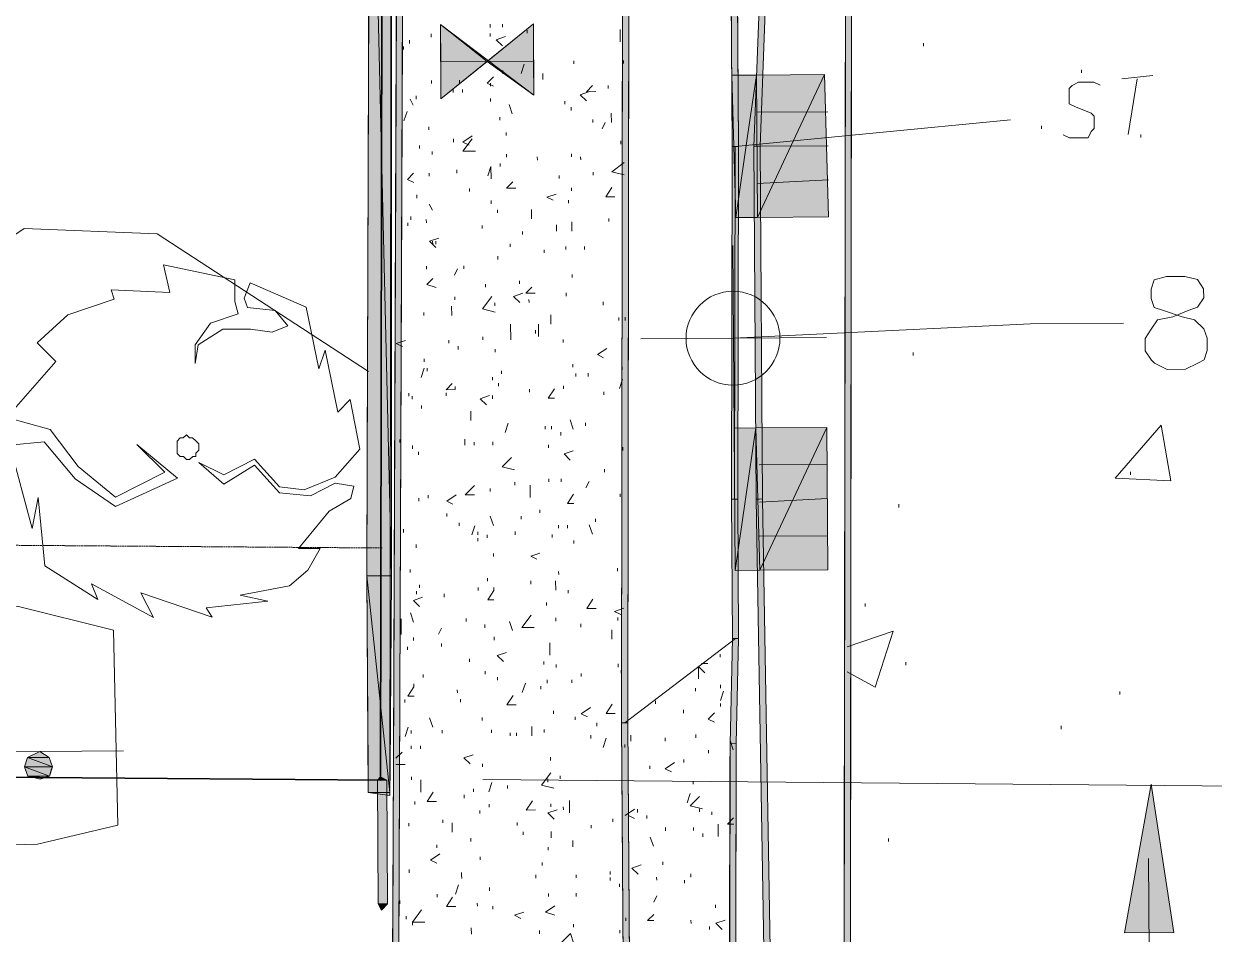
# Model space of a CAD drawing. Header units: inches. Extents: x -5728 to 15181, y 9834 to 15140.
# Drawn here: x 6569.7 to 6877.4, y 10165.1 to 10400.4 of the extents above; entities that cross this region are included whole.
import ezdxf

# ---------------------------------------------------------------- set-up
doc = ezdxf.new("R2010")
doc.units = ezdxf.units.IN
doc.header["$MEASUREMENT"] = 0
doc.linetypes.add('IMPORT-DASHEDX2 _4_', pattern=[0.1125, 0.075, -0.0375])
for name, color, linetype, lineweight in [('Building Setbacks', 1, 'IMPORT-DASHEDX2 _4_', 9), ('PDF_Geometry', 1, 'Continuous', 9), ('PDF_Solid Fills', 1, 'Continuous', 9), ('site plan converted for PDF_dwg', 1, 'Continuous', 9)]:
    doc.layers.add(name, color=color, linetype=linetype, lineweight=lineweight)

# ---------------------------------------------------------------- blocks, each defined once
blk = doc.blocks.new('site plan converted for PDF_dwg-1480341-SITE PLAN')
at = {"layer": 'PDF_Solid Fills', "lineweight": 15}
for points in [[(4516.92, 377.8), (4523.32, 377.8), (4519.32, 616.2), (4517.24, 409.67)], [(4523.32, 377.8), (4519.32, 616.2), (4524.92, 616.2), (4523.53, 409.63)], [(4536.92, 510.6), (4548.92, 510.6), (4536.92, 520.2)], [(4548.92, 510.6), (4560.92, 510.6), (4560.92, 520.2)], [(4536.92, 501), (4536.92, 510.6), (4548.92, 510.6), (4543.55, 506.3)], [(4560.92, 501.8), (4548.92, 510.6), (4560.92, 510.6)], [(4612.92, 469.8), (4612.12, 506.6), (4618.52, 506.6), (4616.11, 490.79)], [(4612.92, 469.8), (4618.52, 469.8), (4618.52, 506.6), (4616.11, 490.79)], [(4618.52, 469.8), (4636.92, 469.8), (4636.12, 506.6), (4628.52, 490.71)], [(4618.52, 469.8), (4618.52, 506.6), (4636.12, 506.6), (4628.52, 490.71)], [(4612.12, 378.6), (4618.52, 378.6), (4617.72, 415.4)], [(4612.12, 378.6), (4612.12, 415.4), (4617.72, 415.4)], [(4618.52, 378.6), (4617.72, 415.4), (4636.12, 415.4)], [(4618.52, 378.6), (4636.12, 378.6), (4636.12, 415.4)], [(4516.92, 321.8), (4522.52, 321.8), (4516.92, 377.8), (4516.92, 327.89)], [(4522.52, 321.8), (4516.92, 377.8), (4523.32, 377.8), (4522.61, 327.85)], [(4428.92, 331.4), (4434.52, 331.4), (4432.12, 333)], [(4428.12, 329), (4435.32, 329), (4428.92, 331.4)], [(4435.32, 329), (4428.92, 331.4), (4434.52, 331.4)], [(4428.92, 326.6), (4434.52, 326.6), (4428.12, 329), (4428.29, 328.48)], [(4434.52, 326.6), (4428.12, 329), (4435.32, 329), (4435.13, 328.44)], [(4432.12, 325.8), (4428.92, 326.6), (4434.52, 326.6)], [(4522.52, 321), (4516.92, 321.8), (4522.52, 321.8)], [(4712.12, 284.2), (4724.92, 284.2), (4719.32, 322.6)]]:
    blk.add_hatch(color=155, dxfattribs=at).paths.add_polyline_path(points, flags=0)
at = {"layer": 'PDF_Solid Fills'}
for points in [[(4612.12, 488.2), (4613.72, 488.2), (4613.72, 541.8), (4612.12, 541.8), (4612.12, 490.82)], [(4522.52, 240.2), (4524.12, 240.2), (4527.32, 539.4), (4525.72, 539.4), (4523.46, 327.85)], [(4582.52, 339.4), (4584.12, 339.4), (4585.72, 538.6), (4584.12, 538.6), (4583.08, 409.23)], [(4639.32, 237), (4640.92, 237), (4643.32, 540.2), (4641.72, 540.2), (4640.03, 327.07)], [(4611.32, 397), (4612.92, 397), (4613.72, 488.2), (4612.12, 488.2)], [(4611.32, 361), (4612.92, 361), (4612.92, 397), (4611.32, 397)], [(4610.52, 333.8), (4612.12, 333.8), (4612.92, 361), (4611.32, 361)], [(4582.52, 240.2), (4584.12, 240.2), (4584.12, 339.4), (4582.52, 339.4), (4582.52, 327.45)], [(4609.72, 240.2), (4611.32, 240.2), (4612.12, 333.8), (4610.52, 333.8), (4610.46, 327.26)], [(4519.32, 325), (4520.12, 325.8), (4521.72, 325), (4520.12, 325)], [(4520.12, 291.4), (4519.32, 293), (4521.72, 293)]]:
    blk.add_hatch(color=147, dxfattribs=at).paths.add_polyline_path(points, flags=0)
at = {"layer": 'PDF_Solid Fills', "linetype": 'IMPORT-DASHEDX2 _4_'}
for points in [[(4617.72, 488.2), (4619.32, 488.2), (4621.72, 541.8), (4620.12, 541.8), (4617.72, 488.21)], [(4617.72, 397), (4619.32, 397), (4619.32, 488.2), (4617.72, 488.2), (4617.72, 397.22)], [(4619.32, 240.2), (4620.92, 240.24), (4619.32, 397), (4617.72, 397), (4619.32, 240.22)], [(4519.32, 293), (4521.72, 293), (4521.6, 325), (4519.32, 325), (4519.32, 296.07)]]:
    blk.add_hatch(color=147, dxfattribs=at).paths.add_polyline_path(points, flags=0)
at = {"layer": 'Building Setbacks', "color": 147}
blk.add_line((1835.36, 422.59), (4520.96, 384.99), dxfattribs=at)
at = {"layer": 'PDF_Geometry', "color": 155, "lineweight": 15}
for p, q in [((4549.72, 520.2), (4549.72, 519.4)), ((4552.92, 520.2), (4552.92, 519.4)), ((4534.52, 517.8), (4534.52, 517)), ((4549.72, 517.8), (4549.72, 517)), ((4559.32, 518.6), (4559.32, 517.8)), ((4583.32, 515.4), (4583.32, 518.6)), ((4527.32, 514.6), (4527.32, 513.8)), ((4528.92, 516.2), (4528.92, 515.4)), ((4661.72, 514.6), (4661.72, 513.8)), ((4552.92, 508.2), (4552.92, 507.4)), ((4557.72, 507.4), (4558.52, 509.8)), ((4571.32, 510.6), (4571.32, 509.8)), ((4584.12, 510.6), (4584.12, 509.8)), ((4534.52, 505.8), (4534.52, 505)), ((4541.72, 505.8), (4541.72, 505)), ((4549.72, 505), (4549.72, 504.2)), ((4560.92, 505), (4560.92, 504.2)), ((4702.52, 507.4), (4702.52, 506.6)), ((4712.92, 505), (4720.92, 505.8)), ((4714.52, 490.6), (4716.92, 505)), ((4530.52, 501.8), (4530.52, 501)), ((4540.12, 503.4), (4540.12, 502.6)), ((4542.52, 503.4), (4542.52, 502.6)), ((4580.12, 504.2), (4580.12, 503.4)), ((4529.72, 499.4), (4528.92, 501)), ((4549.72, 501), (4549.72, 500.2)), ((4555.32, 497), (4554.52, 499.4)), ((4568.92, 500.2), (4568.92, 499.4)), ((4570.52, 498.6), (4570.52, 497.8)), ((4527.32, 495.4), (4528.12, 497.8)), ((4552.12, 496.2), (4552.12, 495.4)), ((4576.12, 495.4), (4576.12, 494.6)), ((4580.92, 494.6), (4580.92, 497)), ((4618.52, 497), (4636.92, 497)), ((4533.72, 493.8), (4533.72, 493)), ((4578.52, 493), (4579.32, 494.6)), ((4692.12, 493), (4692.12, 492.2)), ((4540.12, 490.6), (4540.12, 489.8)), ((4553.72, 492.2), (4553.72, 491.4)), ((4583.32, 489.8), (4583.32, 489)), ((4717.72, 490.6), (4717.72, 489.8)), ((4531.32, 489), (4531.32, 488.2)), ((4534.52, 487.4), (4534.52, 486.6)), ((4553.72, 486.6), (4553.72, 485.8)), ((4570.52, 486.6), (4570.52, 485.8)), ((4618.52, 488.2), (4636.92, 488.2)), ((4552.12, 484.2), (4552.12, 483.4)), ((4561.72, 485.8), (4561.72, 485)), ((4572.92, 485.8), (4572.92, 485)), ((4533.72, 481.8), (4533.72, 481)), ((4540.92, 482.6), (4540.92, 481.8)), ((4567.32, 481), (4567.32, 480.2)), ((4576.12, 481.8), (4576.12, 481)), ((4544.12, 477.8), (4544.12, 477)), ((4570.52, 477.8), (4570.52, 477)), ((4618.52, 478.6), (4636.92, 479.4)), ((4530.52, 476.2), (4530.52, 475.4)), ((4549.72, 474.6), (4549.72, 473.8)), ((4569.72, 474.6), (4569.72, 473.8)), ((4534.52, 472.2), (4533.72, 473.8)), ((4551.32, 472.2), (4551.32, 471.4)), ((4560.12, 469.8), (4560.12, 472.2)), ((4528.12, 469), (4528.12, 468.2)), ((4528.92, 470.6), (4528.92, 469.8)), ((4532.92, 469.8), (4532.92, 469)), ((4547.32, 468.2), (4547.32, 467.4)), ((4570.52, 466.6), (4570.52, 469)), ((4580.12, 469.8), (4580.12, 469)), ((4557.72, 466.6), (4557.72, 465.8)), ((4534.52, 464.2), (4534.52, 463.4)), ((4535.32, 464.2), (4535.32, 463.4)), ((4554.52, 463.4), (4554.52, 462.6)), ((4563.32, 461.8), (4563.32, 461)), ((4568.92, 462.6), (4568.92, 461.8)), ((4573.72, 462.6), (4573.72, 461.8)), ((4612.12, 414.6), (4612.12, 462.6)), ((4551.32, 460.2), (4551.32, 459.4)), ((4532.92, 457.8), (4532.92, 457)), ((4540.12, 455.4), (4540.92, 457)), ((4542.52, 457.8), (4542.52, 457)), ((4570.52, 455.4), (4570.52, 454.6)), ((4548.12, 453), (4548.12, 452.2)), ((4556.92, 453.8), (4556.92, 453)), ((4540.12, 449.8), (4540.12, 449)), ((4568.92, 450.6), (4568.92, 449.8)), ((4539.32, 445), (4539.32, 447.4)), ((4550.52, 448.2), (4550.52, 447.4)), ((4559.32, 449), (4559.32, 448.2)), ((4578.52, 448.2), (4578.52, 447.4)), ((4532.12, 445.8), (4532.12, 445)), ((4564.92, 442.6), (4564.92, 445)), ((4582.52, 444.2), (4582.52, 443.4)), ((4584.12, 444.2), (4584.12, 443.4)), ((4554.52, 438.6), (4554.52, 442.6)), ((4560.92, 441), (4560.92, 440.2)), ((4538.52, 438.6), (4538.52, 437.8)), ((4540.92, 437), (4540.92, 436.2)), ((4547.32, 439.4), (4547.32, 438.6)), ((4568.12, 438.6), (4568.12, 437.8)), ((4588.12, 438.6), (4636.12, 438.6)), ((4550.52, 436.2), (4550.52, 435.4)), ((4658.52, 434.6), (4658.52, 433.8)), ((4531.32, 429), (4532.12, 431.4)), ((4532.12, 433.8), (4532.12, 433)), ((4532.92, 431.4), (4532.92, 430.6)), ((4570.52, 432.2), (4570.52, 431.4)), ((4583.32, 431.4), (4583.32, 430.6)), ((4549.72, 429), (4549.72, 428.2)), ((4552.12, 430.6), (4552.12, 429.8)), ((4571.32, 429.8), (4571.32, 429)), ((4574.52, 429.8), (4574.52, 429)), ((4582.52, 425.8), (4583.32, 428.2)), ((4528.12, 425), (4528.12, 424.2)), ((4537.72, 425), (4537.72, 424.2)), ((4551.32, 427.4), (4551.32, 426.6)), ((4559.32, 425.8), (4559.32, 425)), ((4568.12, 426.6), (4568.12, 425.8)), ((4578.52, 425), (4578.52, 424.2)), ((4528.92, 424.2), (4528.92, 423.4)), ((4531.32, 421.8), (4531.32, 421)), ((4549.72, 424.2), (4549.72, 423.4)), ((4544.12, 417.8), (4544.12, 420.2)), ((4552.92, 414.6), (4553.72, 417)), ((4563.32, 416.2), (4563.32, 415.4)), ((4564.92, 416.2), (4564.92, 415.4)), ((4570.52, 415.4), (4569.72, 417.8)), ((4573.72, 417), (4573.72, 416.2)), ((4525.72, 413), (4525.72, 412.2)), ((4567.32, 414.6), (4567.32, 413.8)), ((4528.92, 411.4), (4528.92, 410.6)), ((4530.52, 409.8), (4530.52, 409)), ((4544.92, 412.2), (4544.92, 411.4)), ((4549.72, 412.2), (4549.72, 411.4)), ((4564.12, 411.4), (4564.12, 410.6)), ((4583.32, 410.6), (4583.32, 409.8)), ((4578.52, 405), (4578.52, 404.2)), ((4618.52, 405.8), (4636.12, 405.8)), ((4714.52, 403.4), (4714.52, 402.6)), ((4548.92, 400.2), (4548.92, 399.4)), ((4555.32, 401.8), (4555.32, 401)), ((4559.32, 397.8), (4559.32, 401)), ((4564.12, 402.6), (4564.12, 401.8)), ((4567.32, 402.6), (4567.32, 401.8)), ((4573.72, 400.2), (4574.52, 401.8)), ((4530.52, 397.8), (4530.52, 397)), ((4532.92, 398.6), (4532.92, 397.8)), ((4582.52, 398.6), (4582.52, 397.8)), ((4618.52, 396.2), (4636.12, 397)), ((4561.72, 394.6), (4561.72, 393.8)), ((4654.52, 395.4), (4654.52, 394.6)), ((4537.72, 393.8), (4537.72, 393)), ((4540.92, 391.4), (4540.92, 390.6)), ((4549.72, 390.6), (4548.92, 393)), ((4556.92, 393), (4556.92, 392.2)), ((4576.12, 392.2), (4576.12, 391.4)), ((4526.52, 389.8), (4526.52, 389)), ((4544.12, 388.2), (4544.92, 390.6)), ((4545.72, 389), (4545.72, 388.2)), ((4548.12, 388.2), (4548.12, 387.4)), ((4555.32, 389), (4555.32, 388.2)), ((4564.92, 388.2), (4564.92, 387.4)), ((4566.52, 390.6), (4566.52, 389.8)), ((4568.92, 390.6), (4568.92, 389.8)), ((4575.32, 388.2), (4574.52, 390.6)), ((4529.72, 385.8), (4529.72, 385)), ((4545.72, 387.4), (4545.72, 386.6)), ((4570.52, 386.6), (4570.52, 385.8)), ((4618.52, 387.4), (4636.12, 387.4)), ((4549.72, 383.4), (4549.72, 382.6)), ((4528.12, 379.4), (4528.12, 378.6)), ((4566.52, 378.6), (4566.52, 377.8)), ((4581.72, 379.4), (4581.72, 378.6)), ((4530.52, 375.4), (4530.52, 374.6)), ((4548.12, 377), (4548.12, 376.2)), ((4559.32, 376.2), (4559.32, 375.4)), ((4565.72, 373.8), (4565.72, 376.2)), ((4529.72, 373.8), (4529.72, 373)), ((4536.92, 373), (4536.92, 372.2)), ((4545.72, 374.6), (4545.72, 373.8)), ((4568.92, 373.8), (4568.92, 373)), ((4563.32, 370.6), (4563.32, 369.8)), ((4645.72, 369.8), (4645.72, 369)), ((4525.72, 362.6), (4525.72, 366.6)), ((4528.92, 365.8), (4528.12, 368.2)), ((4542.52, 366.6), (4542.52, 365.8)), ((4565.72, 366.6), (4565.72, 365.8)), ((4581.72, 366.6), (4581.72, 365.8)), ((4535.32, 362.6), (4536.12, 364.2)), ((4547.32, 365), (4547.32, 364.2)), ((4554.52, 363.4), (4553.72, 365.8)), ((4572.12, 365), (4572.12, 364.2)), ((4580.12, 361), (4580.12, 363.4)), ((4528.92, 361.8), (4528.92, 361)), ((4536.12, 360.2), (4536.12, 359.4)), ((4549.72, 361.8), (4549.72, 361)), ((4564.12, 357), (4564.12, 360.2)), ((4583.32, 339.4), (4612.12, 361)), ((4527.32, 359.4), (4527.32, 358.6)), ((4608.12, 357), (4608.12, 356.2)), ((4543.32, 356.2), (4543.32, 355.4)), ((4562.52, 355.4), (4562.52, 354.6)), ((4565.72, 354.6), (4565.72, 353.8)), ((4581.72, 354.6), (4581.72, 353.8)), ((4603.32, 354.6), (4604.92, 354.6)), ((4656.12, 354.6), (4656.12, 353.8)), ((4531.32, 352.2), (4531.32, 351.4)), ((4547.32, 353), (4547.32, 352.2)), ((4550.52, 351.4), (4550.52, 350.6)), ((4572.12, 352.2), (4572.12, 351.4)), ((4582.52, 353), (4582.52, 352.2)), ((4540.12, 348.2), (4540.12, 347.4)), ((4556.92, 347.4), (4557.72, 349.8)), ((4561.72, 349), (4561.72, 348.2)), ((4563.32, 350.6), (4563.32, 349.8)), ((4569.72, 350.6), (4569.72, 349.8)), ((4601.72, 348.2), (4601.72, 347.4)), ((4608.12, 349), (4608.12, 348.2)), ((4526.52, 345.8), (4526.52, 345)), ((4540.92, 345.8), (4540.92, 345)), ((4591.32, 345), (4591.32, 344.2)), ((4608.12, 345), (4608.92, 347.4)), ((4711.32, 346.6), (4711.32, 345.8)), ((4564.92, 342.6), (4564.92, 341.8)), ((4598.52, 342.6), (4598.52, 341.8)), ((4608.12, 344.2), (4608.12, 343.4)), ((4526.52, 336.2), (4527.32, 338.6)), ((4533.72, 338.6), (4532.92, 341)), ((4546.52, 341), (4546.52, 340.2)), ((4559.32, 336.2), (4559.32, 338.6)), ((4570.52, 341), (4570.52, 340.2)), ((4576.12, 339.4), (4576.12, 338.6)), ((4528.12, 337.8), (4528.12, 337)), ((4536.12, 337.8), (4536.12, 337)), ((4548.92, 337.8), (4548.92, 337)), ((4553.72, 337), (4553.72, 336.2)), ((4555.32, 337), (4555.32, 336.2)), ((4562.52, 337.8), (4562.52, 337)), ((4574.52, 336.2), (4574.52, 335.4)), ((4577.72, 333), (4578.52, 335.4)), ((4584.92, 334.6), (4584.92, 336.2)), ((4593.72, 335.4), (4593.72, 334.6)), ((4601.72, 336.2), (4601.72, 335.4)), ((4696.12, 337.8), (4696.12, 337)), ((4410.52, 333), (4453.72, 333)), ((4528.12, 333.8), (4528.12, 333)), ((4530.52, 333.8), (4530.52, 333)), ((4583.32, 333.8), (4583.32, 333)), ((4611.32, 332.2), (4610.52, 334.6)), ((4524.12, 330.6), (4525.72, 332.2)), ((4564.12, 330.6), (4564.12, 329.8)), ((4598.52, 329.8), (4598.52, 329)), ((4604.92, 332.2), (4604.92, 331.4)), ((4524.12, 329), (4526.52, 329)), ((4546.52, 329), (4546.52, 328.2)), ((4584.12, 328.2), (4584.12, 327.4)), ((4589.72, 328.2), (4589.72, 327.4)), ((4528.12, 325.8), (4528.12, 325)), ((4530.52, 321.8), (4530.52, 325)), ((4753.72, 321.8), (4546.52, 325)), ((4548.12, 321.8), (4548.92, 324.2)), ((4552.92, 323.4), (4552.92, 322.6)), ((4563.32, 325), (4563.32, 324.2)), ((4566.52, 325.8), (4566.52, 325)), ((4600.92, 324.2), (4600.92, 323.4)), ((4541.72, 321), (4541.72, 320.2)), ((4544.12, 322.6), (4544.12, 321.8)), ((4582.52, 321.8), (4582.52, 321)), ((4599.32, 318.6), (4600.12, 321)), ((4528.92, 319.4), (4528.92, 318.6)), ((4545.72, 317), (4545.72, 316.2)), ((4548.12, 318.6), (4548.12, 317.8)), ((4564.12, 318.6), (4564.12, 317.8)), ((4567.32, 317.8), (4567.32, 317)), ((4568.92, 316.2), (4568.92, 319.4)), ((4583.32, 315.4), (4585.72, 317)), ((4586.52, 317), (4586.52, 316.2)), ((4602.52, 317), (4602.52, 316.2)), ((4536.12, 314.6), (4536.12, 313.8)), ((4580.12, 314.6), (4580.12, 313.8)), ((4584.12, 315.4), (4585.72, 314.6)), ((4588.92, 315.4), (4588.92, 314.6)), ((4605.72, 316.2), (4605.72, 315.4)), ((4527.32, 313.8), (4527.32, 313)), ((4538.52, 311.4), (4538.52, 313.8)), ((4555.32, 313.8), (4555.32, 313)), ((4556.92, 311.4), (4556.92, 310.6)), ((4564.12, 309.8), (4564.12, 311.4)), ((4574.52, 313), (4574.52, 312.2)), ((4593.72, 312.2), (4593.72, 311.4)), ((4600.92, 312.2), (4600.92, 311.4)), ((4607.32, 309.8), (4607.32, 313)), ((4534.52, 308.2), (4534.52, 307.4)), ((4543.32, 309.8), (4543.32, 309)), ((4569.72, 307.4), (4569.72, 309)), ((4582.52, 309.8), (4582.52, 309)), ((4590.52, 307.4), (4589.72, 309.8)), ((4603.32, 310.6), (4603.32, 309.8)), ((4651.32, 309), (4651.32, 308.2)), ((4545.72, 305), (4545.72, 304.2)), ((4563.32, 307.4), (4563.32, 306.6)), ((4582.52, 307.4), (4582.52, 306.6)), ((4527.32, 301.8), (4527.32, 301)), ((4561.72, 303.4), (4561.72, 302.6)), ((4592.92, 303.4), (4592.92, 302.6)), ((4560.12, 300.2), (4560.12, 299.4)), ((4570.52, 300.2), (4570.52, 299.4)), ((4579.32, 301), (4579.32, 300.2)), ((4579.32, 299.4), (4579.32, 298.6)), ((4591.32, 299.4), (4591.32, 298.6)), ((4598.52, 298.6), (4598.52, 297.8)), ((4600.12, 300.2), (4600.12, 299.4)), ((4534.52, 295.4), (4534.52, 294.6)), ((4539.32, 295.4), (4540.12, 297.8)), ((4548.12, 297), (4548.12, 296.2)), ((4563.32, 295.4), (4563.32, 294.6)), ((4570.52, 295.4), (4570.52, 294.6)), ((4581.72, 297.8), (4581.72, 297)), ((4524.92, 293.8), (4524.92, 293)), ((4544.92, 293), (4544.92, 292.2)), ((4590.52, 293), (4591.32, 294.6)), ((4526.52, 289.8), (4526.52, 289)), ((4548.92, 292.2), (4548.92, 291.4)), ((4606.52, 292.2), (4606.52, 291.4)), ((4528.12, 288.2), (4528.12, 287.4)), ((4543.32, 285), (4543.32, 286.6)), ((4569.72, 287.4), (4569.72, 286.6)), ((4583.32, 289), (4583.32, 288.2)), ((4600.12, 288.2), (4600.12, 287.4)), ((4604.92, 286.6), (4604.92, 285.8)), ((4560.92, 285.8), (4560.92, 285)), ((4581.72, 285.8), (4581.72, 285))]:
    blk.add_line(p, q, dxfattribs=at)
at = {"layer": 'PDF_Geometry', "color": 157, "lineweight": 35, "flags": 128}
blk.add_lwpolyline([(1834.52, 362.6), (4520.12, 325), (4553.72, 4365.8), (4155.32, 4561), (679.32, 1833.8)], close=True, dxfattribs=at)
at = {"layer": 'PDF_Geometry', "color": 155, "lineweight": 15, "flags": 128}
for points in [[(4012.12, 414.6), (3900.92, 416.2), (3900.92, 421.8), (4166.52, 420.2), (4166.52, 633), (4192.12, 632.2), (4524.92, 621.8), (4522.52, 321), (4516.92, 321.8), (4516.92, 377.8), (4519.32, 616.2), (4173.72, 624.2), (4172.12, 411.4)], [(4536.92, 501), (4536.92, 520.2), (4548.92, 510.6), (4560.92, 520.2), (4560.92, 501.8), (4548.92, 510.6)], [(4536.92, 520.2), (4560.92, 501.8), (4560.92, 520.2), (4536.92, 501)], [(4612.92, 469.8), (4612.12, 506.6), (4618.52, 506.6), (4618.52, 469.8)], [(4618.52, 469.8), (4618.52, 506.6), (4636.12, 506.6), (4636.92, 469.8)], [(4491.32, 371.4), (4484.12, 373), (4496.92, 375.4), (4501.72, 379.4), (4504.92, 385), (4499.32, 385), (4507.32, 394.6), (4512.92, 397.8), (4513.72, 401), (4508.92, 401.8), (4502.52, 398.6), (4494.52, 399.4), (4488.12, 406.6), (4480.12, 401.8), (4473.72, 407.4), (4480.12, 404.2), (4488.12, 408.2), (4494.52, 401), (4500.92, 400.2), (4508.92, 403.4), (4515.32, 410.6), (4512.92, 423.4), (4509.72, 420.2), (4506.52, 436.2), (4504.92, 431.4), (4501.72, 447.4), (4487.32, 453.8), (4485.72, 449.8), (4486.52, 447.4), (4493.72, 446.6), (4496.92, 442.6), (4492.92, 441), (4487.32, 441.8), (4480.12, 441.8), (4473.72, 437.8), (4472.92, 433), (4472.92, 437.8), (4476.92, 443.4), (4484.12, 445.8), (4483.32, 449), (4483.32, 454.6), (4464.92, 458.6), (4466.52, 451.4), (4451.32, 452.2), (4452.12, 449.8), (4440.12, 445.8), (4432.12, 438.6), (4436.92, 433.8), (4424.12, 419.4), (4435.32, 416.2), (4442.52, 406.6), (4452.12, 398.6), (4464.92, 405), (4457.72, 412.2), (4468.12, 403.4), (4452.12, 396.2), (4441.72, 403.4), (4433.72, 413), (4424.92, 412.2), (4430.52, 390.6), (4432.12, 398.6), (4433.72, 381), (4447.32, 372.2), (4445.72, 376.2), (4461.72, 367.4), (4458.52, 373.8), (4476.92, 367.4), (4475.32, 369.8)], [(4724.12, 453.8), (4720.92, 453), (4720.12, 450.6), (4720.12, 448.2), (4720.92, 445.8), (4723.32, 445), (4728.12, 443.4), (4731.32, 442.6), (4733.72, 440.2), (4734.52, 437.8), (4734.52, 434.6), (4733.72, 432.2), (4732.12, 431.4), (4728.92, 429.8), (4724.12, 429.8), (4720.92, 431.4), (4720.12, 432.2), (4718.52, 434.6), (4718.52, 437.8), (4720.12, 440.2), (4721.72, 442.6), (4725.72, 443.4), (4729.72, 445), (4732.12, 445.8), (4733.72, 448.2), (4733.72, 450.6), (4732.12, 453), (4728.92, 453.8)], [(4618.52, 378.6), (4636.12, 378.6), (4636.12, 415.4), (4617.72, 415.4), (4618.52, 378.6), (4612.12, 378.6), (4612.12, 415.4), (4617.72, 415.4)], [(4722.52, 415.4), (4724.92, 401), (4710.52, 401.8)], [(4473.72, 411.4), (4473.72, 412.2), (4472.92, 413), (4472.12, 413.8), (4471.32, 413.8), (4470.52, 414.6), (4469.72, 413.8), (4468.92, 413.8), (4468.12, 413), (4468.12, 409.8), (4468.92, 409), (4469.72, 409), (4470.52, 408.2), (4471.32, 408.2), (4472.12, 409), (4472.92, 409), (4472.92, 409.8), (4473.72, 410.6)], [(4452.12, 313.8), (4451.32, 364.2), (4426.52, 370.6), (4372.92, 365.8), (4359.32, 341), (4360.92, 307.4), (4392.12, 308.2), (4431.32, 309)], [(4435.32, 329), (4434.52, 331.4), (4432.12, 333), (4428.92, 331.4), (4428.12, 329), (4428.92, 326.6), (4432.12, 325.8), (4434.52, 326.6)]]:
    blk.add_lwpolyline(points, close=True, dxfattribs=at)
at = {"layer": 'PDF_Geometry', "color": 147, "flags": 128}
for points in [[(4612.12, 488.2), (4613.72, 488.2), (4613.72, 541.8), (4612.12, 541.8)], [(4618.52, 488.2), (4619.32, 488.2), (4621.72, 541.8), (4620.12, 541.8), (4617.72, 488.2)], [(4522.52, 240.2), (4524.12, 240.2), (4527.32, 539.4), (4525.72, 539.4)], [(4582.52, 339.4), (4584.12, 339.4), (4585.72, 538.6), (4584.12, 538.6)], [(4639.32, 237), (4640.92, 237), (4643.32, 540.2), (4641.72, 540.2)], [(4611.32, 397), (4612.92, 397), (4613.72, 488.2), (4612.12, 488.2)], [(4618.52, 397), (4619.32, 397), (4619.32, 488.2), (4617.72, 488.2), (4617.72, 397)], [(4611.32, 361), (4612.92, 361), (4612.92, 397), (4611.32, 397)], [(4620.12, 240.2), (4620.92, 240.2), (4619.32, 397), (4617.72, 397), (4619.32, 240.2)], [(4610.52, 333.8), (4612.12, 333.8), (4612.92, 361), (4611.32, 361)], [(4582.52, 240.2), (4584.12, 240.2), (4584.12, 339.4), (4582.52, 339.4)], [(4609.72, 240.2), (4611.32, 240.2), (4612.12, 333.8), (4610.52, 333.8)]]:
    blk.add_lwpolyline(points, close=True, dxfattribs=at)
at = {"layer": 'PDF_Geometry', "color": 155, "lineweight": 15, "flags": 128}
for points in [[(4552.92, 514.6), (4551.32, 516.2), (4553.72, 517)], [(4550.52, 504.2), (4548.92, 505), (4550.52, 506.6)], [(4563.32, 507.4), (4563.32, 506.6), (4563.32, 505.8)], [(4574.52, 500.2), (4572.92, 501.8), (4575.32, 502.6)], [(4576.92, 502.6), (4574.52, 502.6), (4576.12, 504.2)], [(4697.72, 490.6), (4699.32, 489.8), (4704.12, 489.8), (4704.92, 491.4), (4705.72, 492.2), (4705.72, 495.4), (4704.92, 496.2), (4700.92, 497.8), (4699.32, 498.6), (4699.32, 502.6), (4700.12, 503.4), (4701.72, 504.2), (4705.72, 504.2), (4707.32, 503.4)], [(4612.12, 397), (4612.92, 488.2), (4684.12, 494.6)], [(4544.12, 489), (4542.52, 489.8), (4544.92, 491.4)], [(4545.72, 487.4), (4542.52, 487.4), (4544.92, 490.6)], [(4549.72, 480.2), (4549.72, 483.4), (4548.92, 481)], [(4584.12, 481), (4580.92, 481.8), (4584.12, 484.2)], [(4529.72, 479.4), (4528.12, 480.2), (4529.72, 481.8)], [(4172.12, 477.8), (4237.72, 451.4), (4310.52, 440.2), (4391.32, 443.4), (4428.92, 468.2), (4463.32, 466.6), (4517.72, 430.6)], [(4556.12, 477.8), (4553.72, 477.8), (4555.32, 479.4)], [(4581.72, 475.4), (4579.32, 475.4), (4580.92, 477.8)], [(4565.72, 474.6), (4564.12, 475.4), (4566.52, 476.2)], [(4566.52, 468.2), (4566.52, 467.4), (4566.52, 466.6)], [(4535.32, 462.6), (4533.72, 464.2), (4536.12, 465)], [(4535.32, 452.2), (4532.92, 453), (4534.52, 454.6)], [(4550.52, 445.8), (4547.32, 446.6), (4549.72, 449.8)], [(4556.92, 448.2), (4555.32, 449.8), (4557.72, 450.6)], [(4560.92, 450.6), (4558.52, 450.6), (4560.12, 452.2)], [(4561.72, 439.4), (4561.72, 440.2), (4561.72, 442.6)], [(4612.12, 438.6), (4688.92, 441.8), (4712.92, 441.8)], [(4526.52, 437), (4524.92, 437.8), (4527.32, 438.6)], [(4578.52, 433.8), (4576.92, 434.6), (4579.32, 436.2)], [(4540.12, 426.6), (4540.12, 425.8), (4537.72, 425.8), (4539.32, 427.4)], [(4565.72, 423.4), (4564.12, 423.4), (4565.72, 425.8)], [(4548.12, 421.8), (4546.52, 423.4), (4548.92, 424.2)], [(4542.52, 413), (4542.52, 412.2), (4542.52, 411.4)], [(4569.72, 407.4), (4568.12, 409), (4570.52, 409.8)], [(4555.32, 405), (4552.12, 405.8), (4554.52, 408.2)], [(4544.92, 398.6), (4542.52, 398.6), (4544.92, 401)], [(4539.32, 396.2), (4537.72, 397), (4540.12, 398.6)], [(4570.52, 396.2), (4568.92, 396.2), (4570.52, 398.6)], [(4560.92, 381.8), (4559.32, 382.6), (4561.72, 383.4)], [(4549.72, 371.4), (4548.12, 371.4), (4549.72, 373.8), (4549.72, 374.6)], [(4530.52, 369.8), (4528.92, 371.4), (4531.32, 372.2)], [(4576.12, 369), (4573.72, 369), (4575.32, 371.4)], [(4560.12, 364.2), (4556.92, 364.2), (4559.32, 367.4)], [(4582.52, 367.4), (4580.92, 368.2), (4583.32, 369)], [(4640.92, 358.6), (4652.92, 362.6), (4648.12, 348.2), (4640.92, 352.2)], [(4552.12, 355.4), (4550.52, 357), (4552.92, 357.8)], [(4602.52, 350.6), (4602.52, 353.8), (4604.12, 352.2)], [(4528.92, 346.6), (4527.32, 346.6), (4528.92, 349), (4528.92, 349.8)], [(4555.32, 344.2), (4552.92, 344.2), (4554.52, 346.6)], [(4573.72, 341), (4572.12, 341.8), (4574.52, 343.4)], [(4580.92, 341.8), (4578.52, 341.8), (4580.12, 344.2)], [(4606.52, 339.4), (4604.92, 340.2), (4606.52, 341.8)], [(4543.32, 329), (4541.72, 330.6), (4544.12, 331.4)], [(4564.92, 322.6), (4561.72, 323.4), (4564.12, 326.6)], [(4595.32, 326.6), (4593.72, 327.4), (4596.12, 329)], [(4534.52, 319.4), (4532.12, 319.4), (4533.72, 321.8)], [(4603.32, 317), (4600.12, 317.8), (4602.52, 320.2)], [(4560.12, 317), (4557.72, 317), (4559.32, 319.4)], [(4564.92, 314.6), (4563.32, 316.2), (4565.72, 317)], [(4611.32, 313), (4609.72, 313), (4611.32, 314.6)], [(4534.52, 303.4), (4532.92, 304.2), (4535.32, 305.8)], [(4586.52, 300.2), (4584.92, 301.8), (4587.32, 302.6)], [(4718.52, 303.4), (4718.52, 230.6), (4693.72, 226.6), (4733.72, 221), (4717.72, 215.4), (4717.72, 158.6)], [(4540.92, 301), (4540.92, 300.2), (4540.92, 299.4)], [(4539.32, 292.2), (4536.92, 292.2), (4538.52, 294.6)], [(4531.32, 288.2), (4528.12, 288.2), (4530.52, 291.4)], [(4556.12, 289), (4554.52, 289.8), (4556.92, 290.6)], [(4564.92, 289.8), (4562.52, 290.6), (4564.92, 292.2)], [(4590.52, 288.2), (4588.92, 288.2), (4590.52, 289.8)], [(4608.12, 285.8), (4606.52, 287.4), (4608.92, 288.2)], [(4569.72, 282.6), (4568.92, 285), (4566.52, 282.6), (4569.72, 281.8)]]:
    blk.add_lwpolyline(points, dxfattribs=at)
at = {"layer": 'PDF_Geometry', "color": 147, "flags": 128}
for points in [[(4519.32, 325), (4520.12, 325.8), (4521.72, 325)], [(4521.72, 293), (4521.72, 325), (4519.32, 325), (4519.32, 293), (4520.12, 293), (4521.72, 293), (4520.12, 291.4), (4519.32, 293)]]:
    blk.add_lwpolyline(points, dxfattribs=at)
at = {"layer": 'PDF_Geometry', "color": 155, "lineweight": 15}
blk.add_circle((4611.98, 438.6), 12.14, dxfattribs=at)
at = {"layer": 'PDF_Solid Fills', "color": 155, "lineweight": 15}
for p, q in [((4519.32, 616.2), (4517.24, 409.67)), ((4523.32, 377.8), (4519.32, 616.2)), ((4523.32, 377.8), (4519.32, 616.2)), ((4524.92, 616.2), (4523.53, 409.63)), ((4548.92, 510.6), (4536.92, 520.2)), ((4536.92, 520.2), (4536.92, 510.6)), ((4560.92, 520.2), (4548.92, 510.6)), ((4560.92, 510.6), (4560.92, 520.2)), ((4536.92, 510.6), (4548.92, 510.6)), ((4536.92, 501), (4536.92, 510.6)), ((4536.92, 510.6), (4548.92, 510.6)), ((4548.92, 510.6), (4543.55, 506.3)), ((4548.92, 510.6), (4560.92, 510.6)), ((4560.92, 501.8), (4548.92, 510.6)), ((4548.92, 510.6), (4560.92, 510.6)), ((4560.92, 510.6), (4560.92, 501.8)), ((4543.55, 506.3), (4536.92, 501)), ((4612.92, 469.8), (4612.12, 506.6)), ((4612.12, 506.6), (4618.52, 506.6)), ((4618.52, 506.6), (4616.11, 490.79)), ((4618.52, 506.6), (4616.11, 490.79)), ((4618.52, 469.8), (4618.52, 506.6)), ((4618.52, 506.6), (4636.12, 506.6)), ((4618.52, 469.8), (4618.52, 506.6)), ((4636.12, 506.6), (4628.52, 490.71)), ((4636.12, 506.6), (4628.52, 490.71)), ((4636.92, 469.8), (4636.12, 506.6)), ((4616.11, 490.79), (4612.92, 469.8)), ((4616.11, 490.79), (4612.92, 469.8)), ((4628.52, 490.71), (4618.52, 469.8)), ((4628.52, 490.71), (4618.52, 469.8)), ((4612.92, 469.8), (4618.52, 469.8)), ((4618.52, 469.8), (4636.92, 469.8)), ((4617.72, 415.4), (4612.12, 378.6)), ((4612.12, 378.6), (4612.12, 415.4)), ((4612.12, 415.4), (4617.72, 415.4)), ((4617.72, 415.4), (4612.12, 378.6)), ((4618.52, 378.6), (4617.72, 415.4)), ((4617.72, 415.4), (4636.12, 415.4)), ((4618.52, 378.6), (4617.72, 415.4)), ((4636.12, 415.4), (4618.52, 378.6)), ((4636.12, 415.4), (4618.52, 378.6)), ((4636.12, 378.6), (4636.12, 415.4)), ((4517.24, 409.67), (4516.92, 377.8)), ((4523.53, 409.63), (4523.32, 377.8)), ((4612.12, 378.6), (4618.52, 378.6)), ((4618.52, 378.6), (4636.12, 378.6)), ((4516.92, 377.8), (4523.32, 377.8)), ((4522.52, 321.8), (4516.92, 377.8)), ((4516.92, 377.8), (4516.92, 327.89)), ((4522.52, 321.8), (4516.92, 377.8)), ((4516.92, 377.8), (4523.32, 377.8)), ((4523.32, 377.8), (4522.61, 327.85)), ((4432.12, 333), (4428.92, 331.4)), ((4434.52, 331.4), (4432.12, 333)), ((4428.92, 331.4), (4428.12, 329)), ((4428.92, 331.4), (4434.52, 331.4)), ((4435.32, 329), (4428.92, 331.4)), ((4435.32, 329), (4428.92, 331.4)), ((4428.92, 331.4), (4434.52, 331.4)), ((4434.52, 331.4), (4435.32, 329)), ((4428.12, 329), (4435.32, 329)), ((4434.52, 326.6), (4428.12, 329)), ((4428.12, 329), (4428.29, 328.48)), ((4434.52, 326.6), (4428.12, 329)), ((4428.12, 329), (4435.32, 329)), ((4428.29, 328.48), (4428.92, 326.6)), ((4432.12, 325.8), (4428.92, 326.6)), ((4428.92, 326.6), (4434.52, 326.6)), ((4428.92, 326.6), (4434.52, 326.6)), ((4434.52, 326.6), (4432.12, 325.8)), ((4435.13, 328.44), (4434.52, 326.6)), ((4435.32, 329), (4435.13, 328.44)), ((4516.92, 327.89), (4516.92, 321.8)), ((4522.61, 327.85), (4522.52, 321.8)), ((4522.52, 321), (4516.92, 321.8)), ((4516.92, 321.8), (4522.52, 321.8)), ((4516.92, 321.8), (4522.52, 321.8)), ((4522.52, 321.8), (4522.52, 321)), ((4719.32, 322.6), (4712.12, 284.2)), ((4724.92, 284.2), (4719.32, 322.6)), ((4712.12, 284.2), (4724.92, 284.2))]:
    blk.add_line(p, q, dxfattribs=at)
at = {"layer": 'PDF_Solid Fills', "color": 147}
for p, q in [((4612.12, 541.8), (4612.12, 490.82)), ((4613.72, 488.2), (4613.72, 541.8)), ((4525.72, 539.4), (4523.46, 327.85)), ((4524.12, 240.2), (4527.32, 539.4)), ((4584.12, 538.6), (4583.08, 409.23)), ((4584.12, 339.4), (4585.72, 538.6)), ((4641.72, 540.2), (4640.03, 327.07)), ((4640.92, 237), (4643.32, 540.2)), ((4612.12, 490.82), (4612.12, 488.2)), ((4612.12, 488.2), (4611.32, 397)), ((4613.72, 488.2), (4612.12, 488.2)), ((4612.12, 488.2), (4613.72, 488.2)), ((4612.92, 397), (4613.72, 488.2)), ((4583.08, 409.23), (4582.52, 339.4)), ((4612.92, 397), (4611.32, 397)), ((4611.32, 397), (4611.32, 361)), ((4611.32, 397), (4612.92, 397)), ((4612.92, 361), (4612.92, 397)), ((4611.32, 361), (4610.52, 333.8)), ((4612.92, 361), (4611.32, 361)), ((4611.32, 361), (4612.92, 361)), ((4612.12, 333.8), (4612.92, 361)), ((4584.12, 339.4), (4582.52, 339.4)), ((4582.52, 339.4), (4582.52, 327.45)), ((4582.52, 339.4), (4584.12, 339.4)), ((4584.12, 240.2), (4584.12, 339.4)), ((4610.52, 333.8), (4610.46, 327.26)), ((4612.12, 333.8), (4610.52, 333.8)), ((4610.52, 333.8), (4612.12, 333.8)), ((4611.32, 240.2), (4612.12, 333.8)), ((4523.46, 327.85), (4522.52, 240.2)), ((4582.52, 327.45), (4582.52, 240.2)), ((4610.46, 327.26), (4609.72, 240.2)), ((4640.03, 327.07), (4639.32, 237)), ((4519.32, 325), (4520.12, 325.8)), ((4520.12, 325), (4519.32, 325)), ((4520.12, 325.8), (4521.72, 325)), ((4521.72, 325), (4520.12, 325)), ((4520.12, 291.4), (4519.32, 293)), ((4519.32, 293), (4521.72, 293)), ((4521.72, 293), (4520.12, 291.4))]:
    blk.add_line(p, q, dxfattribs=at)

msp = doc.modelspace()

# ---------------------------------------------------------------- block references
at = {"layer": 'site plan converted for PDF_dwg', "color": 147, "linetype": 'IMPORT-DASHEDX2 _4_', "rotation": 0.383349167194431}
msp.add_blockref('site plan converted for PDF_dwg-1480341-SITE PLAN', (2144.04, 9849.68), dxfattribs=at)

doc.saveas('drawing.dxf')
